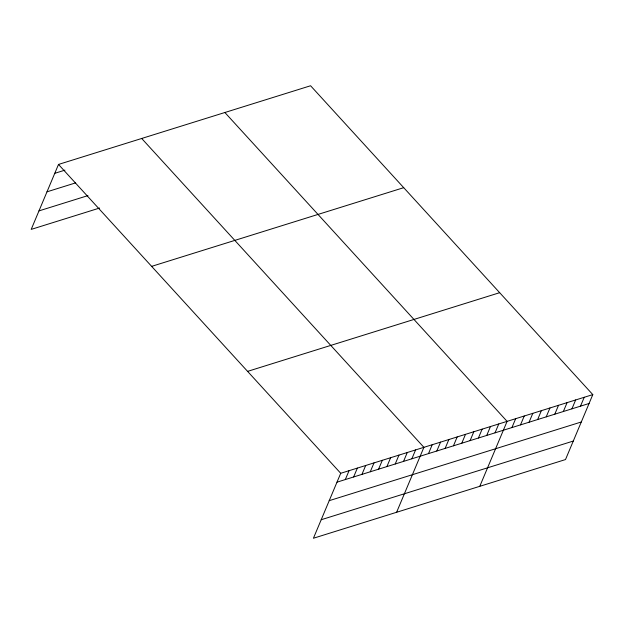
<?xml version="1.0" encoding="UTF-8"?>
<svg xmlns="http://www.w3.org/2000/svg" width="624" height="624" viewBox="0 0 624 624"><rect width="100%" height="100%" fill="white"/><g stroke="black" fill="none" stroke-linecap="round" stroke-linejoin="round"><path stroke-width="0.94" d="M592.8 394.61L340.72 473.288L313.42 538.247L565.5 459.56L592.8 394.61L310.58 85.753L58.5 164.44L31.2 229.39L99.598 208.042M345.306 479.567L349.042 470.699M353.629 476.978L357.357 468.101M361.943 474.38L365.68 465.504M370.266 471.783L373.994 462.907M378.581 469.186L382.317 460.309M386.903 466.588L390.632 457.712M395.218 463.991L398.954 455.114M403.541 461.393L407.269 452.517M411.856 458.796L415.584 449.92M396.607 512.281L423.907 447.33L141.687 138.473M428.493 453.601L432.221 444.733M436.816 451.012L440.544 442.135M445.13 448.414L448.859 439.538M453.453 445.817L457.181 436.94M461.768 443.219L465.496 434.343M470.09 440.622L473.819 431.746M478.405 438.025L482.134 429.148M486.728 435.427L490.456 426.551M495.043 432.83L498.771 423.953M479.786 486.314L507.094 421.364L224.874 112.507M511.93 427.557L515.666 418.688M520.502 424.889L524.238 416.013M529.074 422.214L532.802 413.338M537.646 419.539L541.375 410.662M546.218 416.863L549.947 407.987M554.783 414.188L558.519 405.311M563.355 411.512L567.091 402.636M571.927 408.837L575.656 399.961M580.499 406.162L584.228 397.285M54.772 173.316L64.943 170.141M46.995 191.818L75.644 182.879M38.977 210.889L87.968 195.593M151.632 266.362L403.712 187.676M247.588 371.374L499.668 292.687M336.991 482.165L589.072 403.486M329.207 500.674L581.287 421.988M321.196 519.737L573.277 441.059M58.5 164.44L340.72 473.288"/></g></svg>
